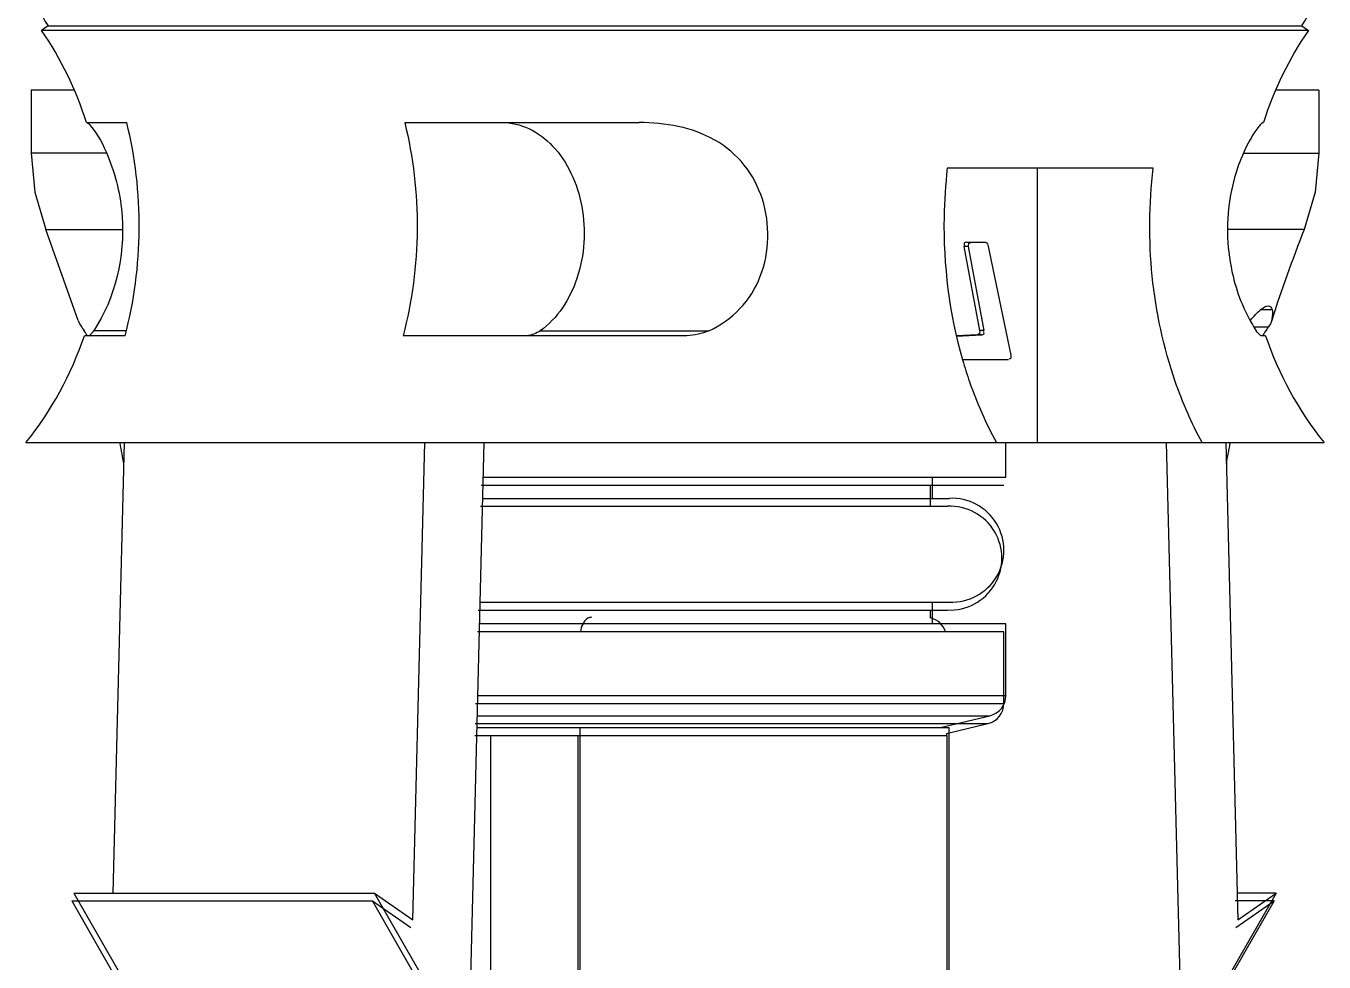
# Model space of a CAD drawing. Header units: millimetres. Extents: x 10297564 to 11610295, y -9287743 to -8409454.
# Drawn here: x 10529157.3 to 10529533.5, y -9102731.7 to -9102460.2 of the extents above; entities that cross this region are included whole.
import ezdxf

# ---------------------------------------------------------------- set-up
doc = ezdxf.new("R2010")
doc.units = ezdxf.units.MM
doc.header["$LTSCALE"] = 100
doc.layers.add('-0', color=7, linetype='Continuous')

# ---------------------------------------------------------------- blocks, each defined once
blk = doc.blocks.new('인버터 외형도')
at = {"layer": '-0', "linetype": 'Continuous'}
for p, q in [((120017.37, 34298.07), (120015.95, 34297.1)), ((120017.37, 34298.07), (120289.9, 34298.07)), ((120289.9, 34298.07), (120291.31, 34297.1)), ((120291.31, 34297.1), (120015.95, 34297.1)), ((120023.03, 34284.11), (120013.68, 34284.11)), ((120013.68, 34284.11), (120013.68, 34270.43)), ((120293.59, 34284.11), (120284.24, 34284.11)), ((120293.59, 34284.11), (120293.59, 34270.43)), ((120025.69, 34277.06), (120034.46, 34277.06)), ((120094.88, 34277.06), (120145.84, 34277.06)), ((120281.45, 34277.06), (120281.58, 34277.06)), ((120030.03, 34270.43), (120013.68, 34270.43)), ((120013.68, 34270.43), (120014.48, 34261.95)), ((120277.24, 34270.43), (120293.59, 34270.43)), ((120293.59, 34270.43), (120292.79, 34261.95)), ((120257.56, 34267.11), (120212.83, 34267.11)), ((120232.39, 34267.11), (120232.39, 34207.48)), ((120014.48, 34261.95), (120016.87, 34253.77)), ((120292.79, 34261.95), (120290.4, 34253.77)), ((120016.87, 34253.77), (120033.45, 34253.77)), ((120023.92, 34234.02), (120016.87, 34253.77)), ((120290.4, 34253.77), (120273.82, 34253.77)), ((120217.43, 34250.08), (120216.42, 34250.08)), ((120216.42, 34250.08), (120219.85, 34231.82)), ((120216.97, 34251.02), (120221.12, 34251.02)), ((120220.85, 34231.82), (120217.43, 34250.08)), ((120221.66, 34250.47), (120226.64, 34226.48)), ((120281, 34236.39), (120283.44, 34236.39)), ((120034.1, 34230.71), (120025.24, 34230.71)), ((120025.82, 34230.85), (120025.9, 34230.72)), ((120034.31, 34231.77), (120027.27, 34231.77)), ((120156.22, 34230.71), (120094.52, 34230.71)), ((120124.33, 34231.77), (120160.98, 34231.77)), ((120219.32, 34230.89), (120214.85, 34230.66)), ((120214.86, 34230.6), (120220.33, 34230.89)), ((120220.33, 34230.89), (120219.32, 34230.89)), ((120220.85, 34231.82), (120219.85, 34231.82)), ((120279.48, 34232.66), (120282.65, 34232.66)), ((120282.03, 34230.71), (120281.03, 34230.71)), ((120281.45, 34230.85), (120281.36, 34230.72)), ((120216.31, 34225.53), (120226.11, 34225.53)), ((120012.55, 34207.48), (120294.72, 34207.48)), ((120033.89, 34207.48), (120031.42, 34109.5)), ((120032.97, 34207.49), (120033, 34207.32)), ((120096.63, 34103.7), (120099.25, 34207.48)), ((120112.11, 34207.48), (120108.12, 34049.4)), ((120225.57, 34199.95), (120225.57, 34207.48)), ((120264.5, 34049.4), (120260.51, 34207.48)), ((120273.37, 34207.48), (120275.99, 34103.7)), ((120274.3, 34207.49), (120274.26, 34207.32)), ((120111.92, 34199.95), (120225.57, 34199.95)), ((120209.62, 34195.34), (120209.62, 34199.95)), ((120111.48, 34198.23), (120225.13, 34198.23)), ((120209.18, 34193.62), (120209.18, 34198.23)), ((120111.37, 34193.62), (120212.86, 34193.62)), ((120111.8, 34195.34), (120213.29, 34195.34)), ((120110.84, 34171.05), (120212.86, 34171.05)), ((120111.27, 34172.77), (120213.29, 34172.77)), ((120209.18, 34169.26), (120209.18, 34171.05)), ((120209.62, 34168.05), (120209.62, 34172.77)), ((120225.57, 34168.05), (120111.11, 34168.05)), ((120225.57, 34152.45), (120225.57, 34168.05)), ((120225.13, 34166.33), (120110.68, 34166.33)), ((120225.13, 34150.74), (120225.13, 34166.33)), ((120110.72, 34152.45), (120225.57, 34152.45)), ((120110.29, 34150.74), (120225.13, 34150.74)), ((120110.17, 34146.34), (120221.67, 34146.34)), ((120110.54, 34145.47), (120213.15, 34145.47)), ((120110.61, 34148.06), (120222.1, 34148.06)), ((120133.04, 33879.11), (120133.04, 34145.47)), ((120211.27, 34145.47), (120222.1, 34148.06)), ((120212.64, 34144.19), (120221.67, 34146.34)), ((120213.15, 34145.47), (120213.15, 33879.11)), ((120110.11, 34143.76), (120212.72, 34143.76)), ((120113.5, 34143.76), (120113.5, 33919.73)), ((120132.6, 33904.61), (120132.6, 34143.76)), ((120132.95, 34143.76), (120132.95, 33904.61)), ((120212.64, 34144.19), (120212.64, 34143.76)), ((120212.72, 34143.76), (120212.72, 33904.61)), ((120022.97, 34109.5), (120088.32, 34109.5)), ((120022.97, 34109.5), (120036.07, 34086.63)), ((120088.32, 34109.5), (120096.63, 34103.7)), ((120101.43, 34086.63), (120088.32, 34109.5)), ((120284.3, 34109.5), (120271.19, 34086.63)), ((120284.3, 34109.5), (120275.84, 34109.5)), ((120275.99, 34103.7), (120284.3, 34109.5)), ((120022.53, 34107.78), (120087.89, 34107.78)), ((120022.53, 34107.78), (120035.64, 34084.92)), ((120087.89, 34107.78), (120096.2, 34101.98)), ((120100.99, 34084.92), (120087.89, 34107.78)), ((120283.87, 34107.78), (120270.76, 34084.92)), ((120283.87, 34107.78), (120275.41, 34107.78)), ((120275.56, 34101.98), (120283.87, 34107.78))]:
    blk.add_line(p, q, dxfattribs=at)
for centre, radius, start, end in [((120029.78, 34306.58), 15.05, 180, 214.4319), ((120277.49, 34306.58), 15.05, 325.5681, 0), ((119953.93, 34254.58), 75.2, 17.3949, 34.4319), ((120353.34, 34254.58), 75.2, 145.5681, 162.6051), ((120570.35, 34142.6), 301.21, 158.3408, 162.3319), ((120279.17, 34235.34), 4.38, 342.3369, 356.3973), ((119953.93, 34254.58), 75.2, 321.2151, 341.4916), ((119970.64, 34195.71), 65.42, 32.4933, 33.6281), ((120336.62, 34195.71), 65.42, 146.3719, 147.5067), ((120353.34, 34254.58), 75.2, 198.5084, 218.7849), ((119685.56, 34140.4), 353.83, 10.1524, 10.9019), ((120621.71, 34140.4), 353.83, 169.0981, 169.8476), ((120213.4, 34182.34), 11.29, 267.254, 92.746), ((120213.83, 34184.06), 11.29, 267.254, 92.746), ((120208.13, 34164.96), 4.51, 17.8784, 76.2812), ((120221.05, 34152.45), 4.51, 283.443, 0), ((120220.62, 34150.74), 4.51, 283.443, 0)]:
    blk.add_arc(centre, radius, start, end, dxfattribs=at)
for points, knots in [([(120025.81, 34277.06), (120025.85, 34277.06), (120026.18, 34276.89), (120026.4, 34276.6), (120026.6, 34276.36)], [0, 0, 0, 0, 0.112433, 1, 1, 1, 1]), ([(120026.6, 34276.36), (120028.22, 34274.43), (120031.47, 34268.04), (120035.14, 34252.83), (120032, 34238.87), (120027.27, 34231.77)], [0, 0, 0, 0, 0.16177, 0.451835, 1, 1, 1, 1]), ([(120116.04, 34277.06), (120118.03, 34277.06), (120122.2, 34276.08), (120127.48, 34272.04), (120131.43, 34266.05), (120134.46, 34256.28), (120133.77, 34243.43), (120128.12, 34234.45), (120124.33, 34231.77)], [0, 0, 0, 0, 0.10526, 0.21859, 0.343601, 0.478661, 0.754461, 1, 1, 1, 1]), ([(120160.98, 34231.77), (120163.5, 34232.93), (120168.19, 34236.19), (120172.69, 34243.5), (120174.27, 34251.96), (120173.11, 34260.5), (120169.12, 34268.16), (120160.31, 34275.55), (120151.47, 34277.06), (120145.84, 34277.06)], [0, 0, 0, 0, 0.123594, 0.24703, 0.373031, 0.499833, 0.624763, 0.748896, 1, 1, 1, 1]), ([(120281.45, 34277.06), (120281.33, 34277.06), (120280.99, 34276.72), (120280.41, 34276.09), (120279.54, 34274.85), (120277.91, 34272.16), (120275.78, 34267.34), (120273.26, 34257.49), (120273.81, 34244.71), (120277.62, 34235.34), (120280, 34231.77)], [0, 0, 0, 0, 0.007882, 0.026283, 0.056767, 0.100145, 0.223474, 0.382882, 0.731976, 1, 1, 1, 1]), ([(120212.83, 34267.11), (120212.42, 34263.59), (120211.49, 34249.63), (120213.25, 34235.47), (120216.16, 34225.43)], [0, 0, 0, 0, 0.25269, 1, 1, 1, 1]), ([(120268.23, 34207.48), (120265.9, 34211.71), (120257.74, 34230.44), (120255.77, 34251.67), (120257.56, 34267.11)], [0, 0, 0, 0, 0.237243, 1, 1, 1, 1]), ([(120216.97, 34251.02), (120216.8, 34251.02), (120216.43, 34250.88), (120216.45, 34250.44), (120216.56, 34250.32)], [0, 0, 0, 0, 0.495934, 1, 1, 1, 1]), ([(120217.43, 34250.08), (120217.39, 34250.28), (120217.39, 34250.55), (120217.59, 34250.94), (120217.78, 34250.84), (120217.83, 34250.78)], [0, 0, 0, 0, 0.570403, 0.776467, 1, 1, 1, 1]), ([(120221.12, 34251.02), (120221.24, 34251.02), (120221.51, 34250.98), (120221.56, 34250.67), (120221.52, 34250.54)], [0, 0, 0, 0, 0.462251, 1, 1, 1, 1]), ([(120278.72, 34234.02), (120279.42, 34234.9), (120280.52, 34236.13), (120282.05, 34237.18), (120282.63, 34237.18)], [0, 0, 0, 0, 0.661638, 1, 1, 1, 1]), ([(120026.24, 34230.71), (120026.31, 34230.74), (120026.73, 34231.01), (120027.03, 34231.42), (120027.27, 34231.77)], [0, 0, 0, 0, 0.153665, 1, 1, 1, 1]), ([(120219.85, 34231.82), (120219.88, 34231.62), (120219.89, 34231.36), (120219.69, 34230.97), (120219.51, 34231.07), (120219.45, 34231.13)], [0, 0, 0, 0, 0.56989, 0.777708, 1, 1, 1, 1]), ([(120220.33, 34230.89), (120220.49, 34230.89), (120220.85, 34231.04), (120220.83, 34231.47), (120220.72, 34231.59)], [0, 0, 0, 0, 0.495235, 1, 1, 1, 1]), ([(120281.03, 34230.71), (120280.96, 34230.74), (120280.54, 34231.01), (120280.24, 34231.42), (120280, 34231.77)], [0, 0, 0, 0, 0.153665, 1, 1, 1, 1]), ([(120216.16, 34225.43), (120216.62, 34223.82), (120218.58, 34217.66), (120221.18, 34211.68), (120223.5, 34207.48)], [0, 0, 0, 0, 0.257542, 1, 1, 1, 1]), ([(120226.64, 34226.48), (120226.69, 34226.28), (120226.69, 34226.01), (120226.49, 34225.6), (120226.3, 34225.71), (120226.25, 34225.77)], [0, 0, 0, 0, 0.570797, 0.77705, 1, 1, 1, 1]), ([(120135.45, 34169.47), (120135.19, 34169.47), (120133.81, 34169.02), (120133.26, 34167.44), (120133.07, 34166.35)], [0, 0, 0, 0, 0.19242, 1, 1, 1, 1])]:
    blk.add_open_spline(points, degree=3, knots=knots, dxfattribs=at)
for points in [[(120034.1, 34230.71), (120038.07, 34245.64), (120038.19, 34262.07), (120034.46, 34277.06)], [(120094.88, 34277.06), (120098.61, 34262.07), (120098.49, 34245.64), (120094.52, 34230.71)], [(120282.63, 34237.18), (120283.01, 34237.18), (120283.36, 34236.75), (120283.44, 34236.39)], [(120283.44, 34236.39), (120283.53, 34235.95), (120283.57, 34235.51), (120283.54, 34235.07)], [(120023.93, 34234.02), (120024.08, 34233.53), (120024.32, 34233.07), (120024.62, 34232.66)], [(120283.34, 34234.02), (120283.19, 34233.53), (120282.95, 34233.07), (120282.65, 34232.66)], [(120024.62, 34232.66), (120024.79, 34232.42), (120024.95, 34232.18), (120025.11, 34231.94)], [(120124.33, 34231.77), (120123.48, 34231.2), (120122.46, 34230.81), (120121.44, 34230.71)], [(120160.98, 34231.77), (120159.49, 34231.13), (120157.85, 34230.8), (120156.22, 34230.71)], [(120282.65, 34232.66), (120282.48, 34232.42), (120282.31, 34232.18), (120282.15, 34231.94)]]:
    blk.add_open_spline(points, degree=3, dxfattribs=at)

msp = doc.modelspace()

# ---------------------------------------------------------------- block references
at = {"xscale": 1.333333333333333, "yscale": 1.333333333333333, "zscale": 1.333333333333333}
msp.add_blockref('인버터 외형도', (10369140.57, -9148190.99), dxfattribs=at)

doc.saveas('drawing.dxf')
